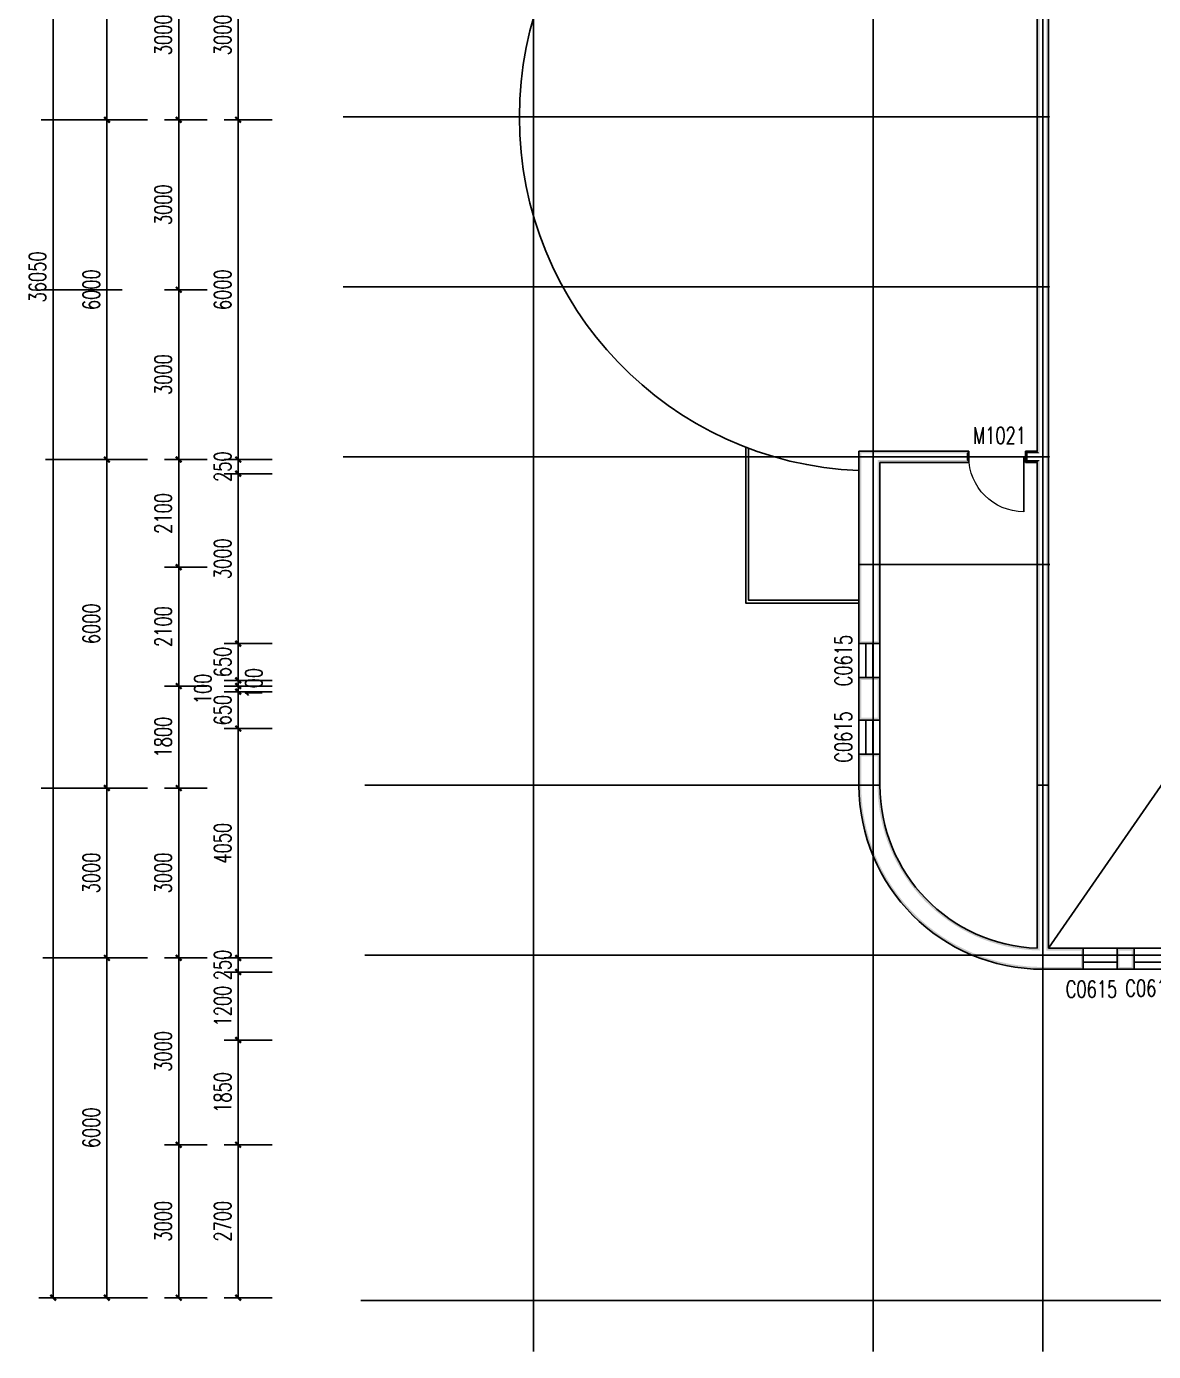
# Model space of a CAD drawing. Header units: millimetres. Extents: x -150677 to 588340, y -254013 to 149700.
# Drawn here: x 139295 to 159207, y 18953 to 42351 of the extents above; entities that cross this region are included whole.
import ezdxf

# ---------------------------------------------------------------- set-up
doc = ezdxf.new("R2010")
doc.units = ezdxf.units.MM
doc.header["$LTSCALE"] = 10
doc.header["$MEASUREMENT"] = 0
doc.linetypes.add('DOTE', pattern=[2.42, 2, -0.2, 0.02, -0.2])
for name, color, linetype in [('DOTE', 1, 'Continuous'), ('PUB_DIM', 3, 'Continuous'), ('PUB_WALL', 9, 'Continuous'), ('WALL', 9, 'Continuous'), ('WINDOW', 4, 'Continuous'), ('WINDOW_TEXT', 7, 'Continuous')]:
    doc.layers.add(name, color=color, linetype=linetype)
doc.styles.add('_TCH_DIM_T3', font='SIMPLEX', dxfattribs={"width": 0.705882, "bigfont": 'GBCBIG'})
doc.styles.add('_TCH_WINDOW', font='SIMPLEX', dxfattribs={"bigfont": 'GBCBIG'})
doc.dimstyles.new('_TCH_ARCH&&100', dxfattribs={"dimtxt": 297.5, "dimasz": 100, "dimexe": 250, "dimexo": 300, "dimgap": 126.25, "dimtad": 1, "dimdec": 0, "dimzin": 0, "dimdsep": 46, "dimtxsty": '_TCH_DIM_T3', "dimblk": 'ARCHTICK', "dimcen": 0.09, "dimclrt": 7, "dimazin": 2, "dimtfac": 1, "dimtdec": 0, "dimtix": 1, "dimtmove": 2, "dimatfit": 3, "dimfxl": 1, "dimtolj": 1, "dimtzin": 0, "dimarcsym": 0})

# ---------------------------------------------------------------- blocks, each defined once
blk = doc.blocks.new('_ArchTick')
at = {"color": 0, "linetype": 'ByBlock', "const_width": 0.4}
blk.add_lwpolyline([(-0.5, -0.5), (0.5, 0.5)], dxfattribs=at)
blk = doc.blocks.new('*D65')
at = {"layer": 'Defpoints', "color": 0, "transparency": 16777216}
for p in [(143035, 22603), (143934, 22603), (143934, 19903)]:
    blk.add_point(p, dxfattribs=at)
at = {"layer": 'PUB_DIM', "color": 0, "lineweight": -2, "transparency": 16777216}
for p, q in [((143634, 22603), (142785, 22603)), ((143035, 19903), (143035, 22603)), ((143634, 19903), (142785, 19903))]:
    blk.add_line(p, q, dxfattribs=at)
at = {"layer": 'PUB_DIM', "color": 0, "lineweight": -2, "transparency": 16777216, "xscale": 100, "yscale": 100, "zscale": 100}
for p, rotation in [((143035, 22603), 90), ((143035, 19903), 270)]:
    blk.add_blockref('_ArchTick', p, dxfattribs=dict(at, rotation=rotation))
at = {"layer": 'PUB_DIM', "color": 7, "transparency": 16777216, "insert": (142760, 21253), "char_height": 297.5, "attachment_point": 5, "rotation": 90, "style": '_TCH_DIM_T3'}
blk.add_mtext('\\A1;2700', dxfattribs=at)
blk = doc.blocks.new('*D66')
at = {"layer": 'Defpoints', "color": 0, "transparency": 16777216}
for p in [(143035, 24453), (143934, 24453), (143934, 22603)]:
    blk.add_point(p, dxfattribs=at)
at = {"layer": 'PUB_DIM', "color": 0, "lineweight": -2, "transparency": 16777216}
for p, q in [((143634, 24453), (142785, 24453)), ((143035, 22603), (143035, 24453)), ((143634, 22603), (142785, 22603))]:
    blk.add_line(p, q, dxfattribs=at)
at = {"layer": 'PUB_DIM', "color": 0, "lineweight": -2, "transparency": 16777216, "xscale": 100, "yscale": 100, "zscale": 100}
for p, rotation in [((143035, 24453), 90), ((143035, 22603), 270)]:
    blk.add_blockref('_ArchTick', p, dxfattribs=dict(at, rotation=rotation))
at = {"layer": 'PUB_DIM', "color": 7, "transparency": 16777216, "insert": (142760, 23528), "char_height": 297.5, "attachment_point": 5, "rotation": 90, "style": '_TCH_DIM_T3'}
blk.add_mtext('\\A1;1850', dxfattribs=at)
blk = doc.blocks.new('*D67')
at = {"layer": 'Defpoints', "color": 0, "transparency": 16777216}
for p in [(143035, 25653), (143934, 25653), (143934, 24453)]:
    blk.add_point(p, dxfattribs=at)
at = {"layer": 'PUB_DIM', "color": 0, "lineweight": -2, "transparency": 16777216}
for p, q in [((143634, 25653), (142785, 25653)), ((143035, 24453), (143035, 25653)), ((143634, 24453), (142785, 24453))]:
    blk.add_line(p, q, dxfattribs=at)
at = {"layer": 'PUB_DIM', "color": 0, "lineweight": -2, "transparency": 16777216, "xscale": 100, "yscale": 100, "zscale": 100}
for p, rotation in [((143035, 25653), 90), ((143035, 24453), 270)]:
    blk.add_blockref('_ArchTick', p, dxfattribs=dict(at, rotation=rotation))
at = {"layer": 'PUB_DIM', "color": 7, "transparency": 16777216, "insert": (142760, 25053), "char_height": 297.5, "attachment_point": 5, "rotation": 90, "style": '_TCH_DIM_T3'}
blk.add_mtext('\\A1;1200', dxfattribs=at)
blk = doc.blocks.new('*D68')
at = {"layer": 'Defpoints', "color": 0, "transparency": 16777216}
for p in [(143035, 25903), (143934, 25903), (143934, 25653)]:
    blk.add_point(p, dxfattribs=at)
at = {"layer": 'PUB_DIM', "color": 0, "lineweight": -2, "transparency": 16777216}
for p, q in [((143035, 25903), (143035, 26003)), ((143634, 25903), (142785, 25903)), ((143035, 25653), (143035, 25903)), ((143634, 25653), (142785, 25653)), ((143035, 25653), (143035, 25553))]:
    blk.add_line(p, q, dxfattribs=at)
at = {"layer": 'PUB_DIM', "color": 0, "lineweight": -2, "transparency": 16777216, "xscale": 100, "yscale": 100, "zscale": 100}
for p, rotation in [((143035, 25903), 270), ((143035, 25653), 90)]:
    blk.add_blockref('_ArchTick', p, dxfattribs=dict(at, rotation=rotation))
at = {"layer": 'PUB_DIM', "color": 7, "transparency": 16777216, "insert": (142760, 25778), "char_height": 297.5, "attachment_point": 5, "rotation": 90, "style": '_TCH_DIM_T3'}
blk.add_mtext('\\A1;250', dxfattribs=at)
blk = doc.blocks.new('*D69')
at = {"layer": 'Defpoints', "color": 0, "transparency": 16777216}
for p in [(143035, 29953), (143934, 29953), (143934, 25903)]:
    blk.add_point(p, dxfattribs=at)
at = {"layer": 'PUB_DIM', "color": 0, "lineweight": -2, "transparency": 16777216}
for p, q in [((143634, 29953), (142785, 29953)), ((143035, 25903), (143035, 29953)), ((143634, 25903), (142785, 25903))]:
    blk.add_line(p, q, dxfattribs=at)
at = {"layer": 'PUB_DIM', "color": 0, "lineweight": -2, "transparency": 16777216, "xscale": 100, "yscale": 100, "zscale": 100}
for p, rotation in [((143035, 29953), 90), ((143035, 25903), 270)]:
    blk.add_blockref('_ArchTick', p, dxfattribs=dict(at, rotation=rotation))
at = {"layer": 'PUB_DIM', "color": 7, "transparency": 16777216, "insert": (142760, 27928), "char_height": 297.5, "attachment_point": 5, "rotation": 90, "style": '_TCH_DIM_T3'}
blk.add_mtext('\\A1;4050', dxfattribs=at)
blk = doc.blocks.new('*D70')
at = {"layer": 'Defpoints', "color": 0, "transparency": 16777216}
for p in [(143035, 30603), (143934, 30603), (143934, 29953)]:
    blk.add_point(p, dxfattribs=at)
at = {"layer": 'PUB_DIM', "color": 0, "lineweight": -2, "transparency": 16777216}
for p, q in [((143035, 30603), (143035, 30703)), ((143634, 30603), (142785, 30603)), ((143035, 29953), (143035, 30603)), ((143634, 29953), (142785, 29953)), ((143035, 29953), (143035, 29853))]:
    blk.add_line(p, q, dxfattribs=at)
at = {"layer": 'PUB_DIM', "color": 0, "lineweight": -2, "transparency": 16777216, "xscale": 100, "yscale": 100, "zscale": 100}
for p, rotation in [((143035, 30603), 270), ((143035, 29953), 90)]:
    blk.add_blockref('_ArchTick', p, dxfattribs=dict(at, rotation=rotation))
at = {"layer": 'PUB_DIM', "color": 7, "transparency": 16777216, "insert": (142760, 30278), "char_height": 297.5, "attachment_point": 5, "rotation": 90, "style": '_TCH_DIM_T3'}
blk.add_mtext('\\A1;650', dxfattribs=at)
blk = doc.blocks.new('*D71')
at = {"layer": 'Defpoints', "color": 0, "transparency": 16777216}
for p in [(143035, 30703), (143934, 30703), (143934, 30603)]:
    blk.add_point(p, dxfattribs=at)
at = {"layer": 'PUB_DIM', "color": 0, "lineweight": -2, "transparency": 16777216}
for p, q in [((143634, 30703), (142785, 30703)), ((143035, 30703), (143035, 30803)), ((143035, 30603), (143035, 30703)), ((143634, 30603), (142785, 30603)), ((143035, 30603), (143035, 30503))]:
    blk.add_line(p, q, dxfattribs=at)
at = {"layer": 'PUB_DIM', "color": 0, "lineweight": -2, "transparency": 16777216, "xscale": 100, "yscale": 100, "zscale": 100}
for p, rotation in [((143035, 30703), 270), ((143035, 30603), 90)]:
    blk.add_blockref('_ArchTick', p, dxfattribs=dict(at, rotation=rotation))
at = {"layer": 'PUB_DIM', "color": 7, "transparency": 16777216, "insert": (142410, 30653), "char_height": 297.5, "attachment_point": 5, "rotation": 90, "style": '_TCH_DIM_T3'}
blk.add_mtext('\\A1;100', dxfattribs=at)
blk = doc.blocks.new('*D72')
at = {"layer": 'Defpoints', "color": 0, "transparency": 16777216}
for p in [(143035, 30803), (143934, 30803), (143934, 30703)]:
    blk.add_point(p, dxfattribs=at)
at = {"layer": 'PUB_DIM', "color": 0, "lineweight": -2, "transparency": 16777216}
for p, q in [((143035, 30803), (143035, 30903)), ((143634, 30803), (142785, 30803)), ((143634, 30703), (142785, 30703)), ((143035, 30703), (143035, 30803)), ((143035, 30703), (143035, 30603))]:
    blk.add_line(p, q, dxfattribs=at)
at = {"layer": 'PUB_DIM', "color": 0, "lineweight": -2, "transparency": 16777216, "xscale": 100, "yscale": 100, "zscale": 100}
for p, rotation in [((143035, 30803), 270), ((143035, 30703), 90)]:
    blk.add_blockref('_ArchTick', p, dxfattribs=dict(at, rotation=rotation))
at = {"layer": 'PUB_DIM', "color": 7, "transparency": 16777216, "insert": (143310, 30753), "char_height": 297.5, "attachment_point": 5, "rotation": 90, "style": '_TCH_DIM_T3'}
blk.add_mtext('\\A1;100', dxfattribs=at)
blk = doc.blocks.new('*D73')
at = {"layer": 'Defpoints', "color": 0, "transparency": 16777216}
for p in [(143035, 31453), (143934, 31453), (143934, 30803)]:
    blk.add_point(p, dxfattribs=at)
at = {"layer": 'PUB_DIM', "color": 0, "lineweight": -2, "transparency": 16777216}
for p, q in [((143634, 31453), (142785, 31453)), ((143035, 31453), (143035, 31553)), ((143035, 30803), (143035, 31453)), ((143634, 30803), (142785, 30803)), ((143035, 30803), (143035, 30703))]:
    blk.add_line(p, q, dxfattribs=at)
at = {"layer": 'PUB_DIM', "color": 0, "lineweight": -2, "transparency": 16777216, "xscale": 100, "yscale": 100, "zscale": 100}
for p, rotation in [((143035, 31453), 270), ((143035, 30803), 90)]:
    blk.add_blockref('_ArchTick', p, dxfattribs=dict(at, rotation=rotation))
at = {"layer": 'PUB_DIM', "color": 7, "transparency": 16777216, "insert": (142760, 31128), "char_height": 297.5, "attachment_point": 5, "rotation": 90, "style": '_TCH_DIM_T3'}
blk.add_mtext('\\A1;650', dxfattribs=at)
blk = doc.blocks.new('*D74')
at = {"layer": 'Defpoints', "color": 0, "transparency": 16777216}
for p in [(143035, 34453), (143934, 34453), (143934, 31453)]:
    blk.add_point(p, dxfattribs=at)
at = {"layer": 'PUB_DIM', "color": 0, "lineweight": -2, "transparency": 16777216}
for p, q in [((143634, 34453), (142785, 34453)), ((143035, 31453), (143035, 34453)), ((143634, 31453), (142785, 31453))]:
    blk.add_line(p, q, dxfattribs=at)
at = {"layer": 'PUB_DIM', "color": 0, "lineweight": -2, "transparency": 16777216, "xscale": 100, "yscale": 100, "zscale": 100}
for p, rotation in [((143035, 34453), 90), ((143035, 31453), 270)]:
    blk.add_blockref('_ArchTick', p, dxfattribs=dict(at, rotation=rotation))
at = {"layer": 'PUB_DIM', "color": 7, "transparency": 16777216, "insert": (142760, 32953), "char_height": 297.5, "attachment_point": 5, "rotation": 90, "style": '_TCH_DIM_T3'}
blk.add_mtext('\\A1;3000', dxfattribs=at)
blk = doc.blocks.new('*D75')
at = {"layer": 'Defpoints', "color": 0, "transparency": 16777216}
for p in [(143035, 34703), (143934, 34703), (143934, 34453)]:
    blk.add_point(p, dxfattribs=at)
at = {"layer": 'PUB_DIM', "color": 0, "lineweight": -2, "transparency": 16777216}
for p, q in [((143634, 34703), (142785, 34703)), ((143035, 34703), (143035, 34803)), ((143035, 34453), (143035, 34703)), ((143634, 34453), (142785, 34453)), ((143035, 34453), (143035, 34353))]:
    blk.add_line(p, q, dxfattribs=at)
at = {"layer": 'PUB_DIM', "color": 0, "lineweight": -2, "transparency": 16777216, "xscale": 100, "yscale": 100, "zscale": 100}
for p, rotation in [((143035, 34703), 270), ((143035, 34453), 90)]:
    blk.add_blockref('_ArchTick', p, dxfattribs=dict(at, rotation=rotation))
at = {"layer": 'PUB_DIM', "color": 7, "transparency": 16777216, "insert": (142760, 34578), "char_height": 297.5, "attachment_point": 5, "rotation": 90, "style": '_TCH_DIM_T3'}
blk.add_mtext('\\A1;250', dxfattribs=at)
blk = doc.blocks.new('*D76')
at = {"layer": 'Defpoints', "color": 0, "transparency": 16777216}
for p in [(143035, 40703), (143934, 40703), (143934, 34703)]:
    blk.add_point(p, dxfattribs=at)
at = {"layer": 'PUB_DIM', "color": 0, "lineweight": -2, "transparency": 16777216}
for p, q in [((143634, 40703), (142785, 40703)), ((143035, 34703), (143035, 40703)), ((143634, 34703), (142785, 34703))]:
    blk.add_line(p, q, dxfattribs=at)
at = {"layer": 'PUB_DIM', "color": 0, "lineweight": -2, "transparency": 16777216, "xscale": 100, "yscale": 100, "zscale": 100}
for p, rotation in [((143035, 40703), 90), ((143035, 34703), 270)]:
    blk.add_blockref('_ArchTick', p, dxfattribs=dict(at, rotation=rotation))
at = {"layer": 'PUB_DIM', "color": 7, "transparency": 16777216, "insert": (142760, 37703), "char_height": 297.5, "attachment_point": 5, "rotation": 90, "style": '_TCH_DIM_T3'}
blk.add_mtext('\\A1;6000', dxfattribs=at)
blk = doc.blocks.new('*D77')
at = {"layer": 'Defpoints', "color": 0, "transparency": 16777216}
for p in [(143035, 43703), (143934, 43703), (143934, 40703)]:
    blk.add_point(p, dxfattribs=at)
at = {"layer": 'PUB_DIM', "color": 0, "lineweight": -2, "transparency": 16777216}
for p, q in [((143634, 43703), (142785, 43703)), ((143035, 40703), (143035, 43703)), ((143634, 40703), (142785, 40703))]:
    blk.add_line(p, q, dxfattribs=at)
at = {"layer": 'PUB_DIM', "color": 0, "lineweight": -2, "transparency": 16777216, "xscale": 100, "yscale": 100, "zscale": 100}
for p, rotation in [((143035, 43703), 90), ((143035, 40703), 270)]:
    blk.add_blockref('_ArchTick', p, dxfattribs=dict(at, rotation=rotation))
at = {"layer": 'PUB_DIM', "color": 7, "transparency": 16777216, "insert": (142760, 42203), "char_height": 297.5, "attachment_point": 5, "rotation": 90, "style": '_TCH_DIM_T3'}
blk.add_mtext('\\A1;3000', dxfattribs=at)
blk = doc.blocks.new('*D83')
at = {"layer": 'Defpoints', "color": 0, "transparency": 16777216}
for p in [(141984, 22603), (142785, 22603), (142785, 19903)]:
    blk.add_point(p, dxfattribs=at)
at = {"layer": 'PUB_DIM', "color": 0, "lineweight": -2, "transparency": 16777216}
for p, q in [((142485, 22603), (141734, 22603)), ((141984, 19903), (141984, 22603)), ((142485, 19903), (141734, 19903))]:
    blk.add_line(p, q, dxfattribs=at)
at = {"layer": 'PUB_DIM', "color": 0, "lineweight": -2, "transparency": 16777216, "xscale": 100, "yscale": 100, "zscale": 100}
for p, rotation in [((141984, 22603), 90), ((141984, 19903), 270)]:
    blk.add_blockref('_ArchTick', p, dxfattribs=dict(at, rotation=rotation))
at = {"layer": 'PUB_DIM', "color": 7, "transparency": 16777216, "insert": (141709, 21253), "char_height": 297.5, "attachment_point": 5, "rotation": 90, "style": '_TCH_DIM_T3'}
blk.add_mtext('\\A1;3000', dxfattribs=at)
blk = doc.blocks.new('*D84')
at = {"layer": 'Defpoints', "color": 0, "transparency": 16777216}
for p in [(141984, 25903), (142785, 25903), (142785, 22603)]:
    blk.add_point(p, dxfattribs=at)
at = {"layer": 'PUB_DIM', "color": 0, "lineweight": -2, "transparency": 16777216}
for p, q in [((142485, 25903), (141734, 25903)), ((141984, 22603), (141984, 25903)), ((142485, 22603), (141734, 22603))]:
    blk.add_line(p, q, dxfattribs=at)
at = {"layer": 'PUB_DIM', "color": 0, "lineweight": -2, "transparency": 16777216, "xscale": 100, "yscale": 100, "zscale": 100}
for p, rotation in [((141984, 25903), 90), ((141984, 22603), 270)]:
    blk.add_blockref('_ArchTick', p, dxfattribs=dict(at, rotation=rotation))
at = {"layer": 'PUB_DIM', "color": 7, "transparency": 16777216, "insert": (141709, 24253), "char_height": 297.5, "attachment_point": 5, "rotation": 90, "style": '_TCH_DIM_T3'}
blk.add_mtext('\\A1;3000', dxfattribs=at)
blk = doc.blocks.new('*D85')
at = {"layer": 'Defpoints', "color": 0, "transparency": 16777216}
for p in [(141984, 28903), (142785, 28903), (142785, 25903)]:
    blk.add_point(p, dxfattribs=at)
at = {"layer": 'PUB_DIM', "color": 0, "lineweight": -2, "transparency": 16777216}
for p, q in [((142485, 28903), (141734, 28903)), ((141984, 25903), (141984, 28903)), ((142485, 25903), (141734, 25903))]:
    blk.add_line(p, q, dxfattribs=at)
at = {"layer": 'PUB_DIM', "color": 0, "lineweight": -2, "transparency": 16777216, "xscale": 100, "yscale": 100, "zscale": 100}
for p, rotation in [((141984, 28903), 90), ((141984, 25903), 270)]:
    blk.add_blockref('_ArchTick', p, dxfattribs=dict(at, rotation=rotation))
at = {"layer": 'PUB_DIM', "color": 7, "transparency": 16777216, "insert": (141709, 27403), "char_height": 297.5, "attachment_point": 5, "rotation": 90, "style": '_TCH_DIM_T3'}
blk.add_mtext('\\A1;3000', dxfattribs=at)
blk = doc.blocks.new('*D86')
at = {"layer": 'Defpoints', "color": 0, "transparency": 16777216}
for p in [(141984, 30703), (142785, 30703), (142785, 28903)]:
    blk.add_point(p, dxfattribs=at)
at = {"layer": 'PUB_DIM', "color": 0, "lineweight": -2, "transparency": 16777216}
for p, q in [((142485, 30703), (141734, 30703)), ((141984, 28903), (141984, 30703)), ((142485, 28903), (141734, 28903))]:
    blk.add_line(p, q, dxfattribs=at)
at = {"layer": 'PUB_DIM', "color": 0, "lineweight": -2, "transparency": 16777216, "xscale": 100, "yscale": 100, "zscale": 100}
for p, rotation in [((141984, 30703), 90), ((141984, 28903), 270)]:
    blk.add_blockref('_ArchTick', p, dxfattribs=dict(at, rotation=rotation))
at = {"layer": 'PUB_DIM', "color": 7, "transparency": 16777216, "insert": (141709, 29803), "char_height": 297.5, "attachment_point": 5, "rotation": 90, "style": '_TCH_DIM_T3'}
blk.add_mtext('\\A1;1800', dxfattribs=at)
blk = doc.blocks.new('*D87')
at = {"layer": 'Defpoints', "color": 0, "transparency": 16777216}
for p in [(141984, 32803), (142785, 32803), (142785, 30703)]:
    blk.add_point(p, dxfattribs=at)
at = {"layer": 'PUB_DIM', "color": 0, "lineweight": -2, "transparency": 16777216}
for p, q in [((142485, 32803), (141734, 32803)), ((141984, 30703), (141984, 32803)), ((142485, 30703), (141734, 30703))]:
    blk.add_line(p, q, dxfattribs=at)
at = {"layer": 'PUB_DIM', "color": 0, "lineweight": -2, "transparency": 16777216, "xscale": 100, "yscale": 100, "zscale": 100}
for p, rotation in [((141984, 32803), 90), ((141984, 30703), 270)]:
    blk.add_blockref('_ArchTick', p, dxfattribs=dict(at, rotation=rotation))
at = {"layer": 'PUB_DIM', "color": 7, "transparency": 16777216, "insert": (141709, 31753), "char_height": 297.5, "attachment_point": 5, "rotation": 90, "style": '_TCH_DIM_T3'}
blk.add_mtext('\\A1;2100', dxfattribs=at)
blk = doc.blocks.new('*D88')
at = {"layer": 'Defpoints', "color": 0, "transparency": 16777216}
for p in [(141984, 34703), (142785, 34703), (142785, 32803)]:
    blk.add_point(p, dxfattribs=at)
at = {"layer": 'PUB_DIM', "color": 0, "lineweight": -2, "transparency": 16777216}
for p, q in [((142485, 34703), (141734, 34703)), ((141984, 32803), (141984, 34703)), ((142485, 32803), (141734, 32803))]:
    blk.add_line(p, q, dxfattribs=at)
at = {"layer": 'PUB_DIM', "color": 0, "lineweight": -2, "transparency": 16777216, "xscale": 100, "yscale": 100, "zscale": 100}
for p, rotation in [((141984, 34703), 90), ((141984, 32803), 270)]:
    blk.add_blockref('_ArchTick', p, dxfattribs=dict(at, rotation=rotation))
at = {"layer": 'PUB_DIM', "color": 7, "transparency": 16777216, "insert": (141709, 33753), "char_height": 297.5, "attachment_point": 5, "rotation": 90, "style": '_TCH_DIM_T3'}
blk.add_mtext('\\A1;2100', dxfattribs=at)
blk = doc.blocks.new('*D89')
at = {"layer": 'Defpoints', "color": 0, "transparency": 16777216}
for p in [(141984, 37703), (142785, 37703), (142785, 34703)]:
    blk.add_point(p, dxfattribs=at)
at = {"layer": 'PUB_DIM', "color": 0, "lineweight": -2, "transparency": 16777216}
for p, q in [((142485, 37703), (141734, 37703)), ((141984, 34703), (141984, 37703)), ((142485, 34703), (141734, 34703))]:
    blk.add_line(p, q, dxfattribs=at)
at = {"layer": 'PUB_DIM', "color": 0, "lineweight": -2, "transparency": 16777216, "xscale": 100, "yscale": 100, "zscale": 100}
for p, rotation in [((141984, 37703), 90), ((141984, 34703), 270)]:
    blk.add_blockref('_ArchTick', p, dxfattribs=dict(at, rotation=rotation))
at = {"layer": 'PUB_DIM', "color": 7, "transparency": 16777216, "insert": (141709, 36203), "char_height": 297.5, "attachment_point": 5, "rotation": 90, "style": '_TCH_DIM_T3'}
blk.add_mtext('\\A1;3000', dxfattribs=at)
blk = doc.blocks.new('*D90')
at = {"layer": 'Defpoints', "color": 0, "transparency": 16777216}
for p in [(141984, 40703), (142785, 40703), (142785, 37703)]:
    blk.add_point(p, dxfattribs=at)
at = {"layer": 'PUB_DIM', "color": 0, "lineweight": -2, "transparency": 16777216}
for p, q in [((142485, 40703), (141734, 40703)), ((141984, 37703), (141984, 40703)), ((142485, 37703), (141734, 37703))]:
    blk.add_line(p, q, dxfattribs=at)
at = {"layer": 'PUB_DIM', "color": 0, "lineweight": -2, "transparency": 16777216, "xscale": 100, "yscale": 100, "zscale": 100}
for p, rotation in [((141984, 40703), 90), ((141984, 37703), 270)]:
    blk.add_blockref('_ArchTick', p, dxfattribs=dict(at, rotation=rotation))
at = {"layer": 'PUB_DIM', "color": 7, "transparency": 16777216, "insert": (141709, 39203), "char_height": 297.5, "attachment_point": 5, "rotation": 90, "style": '_TCH_DIM_T3'}
blk.add_mtext('\\A1;3000', dxfattribs=at)
blk = doc.blocks.new('*D91')
at = {"layer": 'Defpoints', "color": 0, "transparency": 16777216}
for p in [(141984, 43703), (142785, 43703), (142785, 40703)]:
    blk.add_point(p, dxfattribs=at)
at = {"layer": 'PUB_DIM', "color": 0, "lineweight": -2, "transparency": 16777216}
for p, q in [((142485, 43703), (141734, 43703)), ((141984, 40703), (141984, 43703)), ((142485, 40703), (141734, 40703))]:
    blk.add_line(p, q, dxfattribs=at)
at = {"layer": 'PUB_DIM', "color": 0, "lineweight": -2, "transparency": 16777216, "xscale": 100, "yscale": 100, "zscale": 100}
for p, rotation in [((141984, 43703), 90), ((141984, 40703), 270)]:
    blk.add_blockref('_ArchTick', p, dxfattribs=dict(at, rotation=rotation))
at = {"layer": 'PUB_DIM', "color": 7, "transparency": 16777216, "insert": (141709, 42203), "char_height": 297.5, "attachment_point": 5, "rotation": 90, "style": '_TCH_DIM_T3'}
blk.add_mtext('\\A1;3000', dxfattribs=at)
blk = doc.blocks.new('*D97')
at = {"layer": 'Defpoints', "color": 0, "transparency": 16777216}
for p in [(140715, 25903), (141734, 25903), (141734, 19903)]:
    blk.add_point(p, dxfattribs=at)
at = {"layer": 'PUB_DIM', "color": 0, "lineweight": -2, "transparency": 16777216}
for p, q in [((141434, 25903), (140465, 25903)), ((140715, 19903), (140715, 25903)), ((141434, 19903), (140465, 19903))]:
    blk.add_line(p, q, dxfattribs=at)
at = {"layer": 'PUB_DIM', "color": 0, "lineweight": -2, "transparency": 16777216, "xscale": 100, "yscale": 100, "zscale": 100}
for p, rotation in [((140715, 25903), 90), ((140715, 19903), 270)]:
    blk.add_blockref('_ArchTick', p, dxfattribs=dict(at, rotation=rotation))
at = {"layer": 'PUB_DIM', "color": 7, "transparency": 16777216, "insert": (140440, 22903), "char_height": 297.5, "attachment_point": 5, "rotation": 90, "style": '_TCH_DIM_T3'}
blk.add_mtext('\\A1;6000', dxfattribs=at)
blk = doc.blocks.new('*D98')
at = {"layer": 'Defpoints', "color": 0, "transparency": 16777216}
for p in [(140715, 28903), (141734, 28903), (141734, 25903)]:
    blk.add_point(p, dxfattribs=at)
at = {"layer": 'PUB_DIM', "color": 0, "lineweight": -2, "transparency": 16777216}
for p, q in [((141434, 28903), (140465, 28903)), ((140715, 25903), (140715, 28903)), ((141434, 25903), (140465, 25903))]:
    blk.add_line(p, q, dxfattribs=at)
at = {"layer": 'PUB_DIM', "color": 0, "lineweight": -2, "transparency": 16777216, "xscale": 100, "yscale": 100, "zscale": 100}
for p, rotation in [((140715, 28903), 90), ((140715, 25903), 270)]:
    blk.add_blockref('_ArchTick', p, dxfattribs=dict(at, rotation=rotation))
at = {"layer": 'PUB_DIM', "color": 7, "transparency": 16777216, "insert": (140440, 27403), "char_height": 297.5, "attachment_point": 5, "rotation": 90, "style": '_TCH_DIM_T3'}
blk.add_mtext('\\A1;3000', dxfattribs=at)
blk = doc.blocks.new('*D99')
at = {"layer": 'Defpoints', "color": 0, "transparency": 16777216}
for p in [(140715, 34703), (141734, 34703), (141734, 28903)]:
    blk.add_point(p, dxfattribs=at)
at = {"layer": 'PUB_DIM', "color": 0, "lineweight": -2, "transparency": 16777216}
for p, q in [((141434, 34703), (140465, 34703)), ((140715, 28903), (140715, 34703)), ((141434, 28903), (140465, 28903))]:
    blk.add_line(p, q, dxfattribs=at)
at = {"layer": 'PUB_DIM', "color": 0, "lineweight": -2, "transparency": 16777216, "xscale": 100, "yscale": 100, "zscale": 100}
for p, rotation in [((140715, 34703), 90), ((140715, 28903), 270)]:
    blk.add_blockref('_ArchTick', p, dxfattribs=dict(at, rotation=rotation))
at = {"layer": 'PUB_DIM', "color": 7, "transparency": 16777216, "insert": (140440, 31803), "char_height": 297.5, "attachment_point": 5, "rotation": 90, "style": '_TCH_DIM_T3'}
blk.add_mtext('\\A1;6000', dxfattribs=at)
blk = doc.blocks.new('*D100')
at = {"layer": 'Defpoints', "color": 0, "transparency": 16777216}
for p in [(140715, 40703), (141734, 40703), (141734, 34703)]:
    blk.add_point(p, dxfattribs=at)
at = {"layer": 'PUB_DIM', "color": 0, "lineweight": -2, "transparency": 16777216}
for p, q in [((141434, 40703), (140465, 40703)), ((140715, 34703), (140715, 40703)), ((141434, 34703), (140465, 34703))]:
    blk.add_line(p, q, dxfattribs=at)
at = {"layer": 'PUB_DIM', "color": 0, "lineweight": -2, "transparency": 16777216, "xscale": 100, "yscale": 100, "zscale": 100}
for p, rotation in [((140715, 40703), 90), ((140715, 34703), 270)]:
    blk.add_blockref('_ArchTick', p, dxfattribs=dict(at, rotation=rotation))
at = {"layer": 'PUB_DIM', "color": 7, "transparency": 16777216, "insert": (140440, 37703), "char_height": 297.5, "attachment_point": 5, "rotation": 90, "style": '_TCH_DIM_T3'}
blk.add_mtext('\\A1;6000', dxfattribs=at)
blk = doc.blocks.new('*D101')
at = {"layer": 'Defpoints', "color": 0, "transparency": 16777216}
for p in [(140715, 46703), (141734, 46703), (141734, 40703)]:
    blk.add_point(p, dxfattribs=at)
at = {"layer": 'PUB_DIM', "color": 0, "lineweight": -2, "transparency": 16777216}
for p, q in [((141434, 46703), (140465, 46703)), ((140715, 40703), (140715, 46703)), ((141434, 40703), (140465, 40703))]:
    blk.add_line(p, q, dxfattribs=at)
at = {"layer": 'PUB_DIM', "color": 0, "lineweight": -2, "transparency": 16777216, "xscale": 100, "yscale": 100, "zscale": 100}
for p, rotation in [((140715, 46703), 90), ((140715, 40703), 270)]:
    blk.add_blockref('_ArchTick', p, dxfattribs=dict(at, rotation=rotation))
at = {"layer": 'PUB_DIM', "color": 7, "transparency": 16777216, "insert": (140440, 43703), "char_height": 297.5, "attachment_point": 5, "rotation": 90, "style": '_TCH_DIM_T3'}
blk.add_mtext('\\A1;6000', dxfattribs=at)
blk = doc.blocks.new('$WINLIB2D$00000001')
at = {"color": 0}
for points in [[(-0.5, 0.5), (-0.5, -0.5)], [(-0.5, 0.5), (0.5, 0.5)], [(0.5, -0.5), (0.5, 0.5)], [(0.5, 0.167), (-0.5, 0.167)], [(0.5, -0.167), (-0.5, -0.167)], [(-0.5, -0.5), (0.5, -0.5)]]:
    blk.add_lwpolyline(points, dxfattribs=at)
blk = doc.blocks.new('*D127')
at = {"layer": 'Defpoints', "color": 0, "transparency": 16777216}
for p in [(139765, 55953), (140711, 55953), (140711, 19903)]:
    blk.add_point(p, dxfattribs=at)
at = {"layer": 'PUB_DIM', "color": 0, "lineweight": -2, "transparency": 16777216}
for p, q in [((140411, 55953), (139515, 55953)), ((139765, 19903), (139765, 55953)), ((140411, 19903), (139515, 19903))]:
    blk.add_line(p, q, dxfattribs=at)
at = {"layer": 'PUB_DIM', "color": 0, "lineweight": -2, "transparency": 16777216, "xscale": 100, "yscale": 100, "zscale": 100}
for p, rotation in [((139765, 55953), 90), ((139765, 19903), 270)]:
    blk.add_blockref('_ArchTick', p, dxfattribs=dict(at, rotation=rotation))
at = {"layer": 'PUB_DIM', "color": 7, "transparency": 16777216, "insert": (139490, 37928), "char_height": 297.5, "attachment_point": 5, "rotation": 90, "style": '_TCH_DIM_T3'}
blk.add_mtext('\\A1;36050', dxfattribs=at)
blk = doc.blocks.new('$DorLib2D$00000003')
blk.add_line((0.47, 0), (0.47, 0.97))
at = {"lineweight": 13}
blk.add_arc((0.47, 0), 0.97, 90, 180, dxfattribs=at)

msp = doc.modelspace()

# ---------------------------------------------------------------- hatches: boundary and pattern name
at = {"layer": 'PUB_WALL'}
for points in [[(157153.1, 34853), (157153.1, 46653), (157193.1, 46693), (157193.1, 34813)], [(157353.1, 34753), (157353.1, 46753), (157313.1, 46753), (157313.1, 34753)], [(154003.1, 34853), (154003.1, 31453), (154043.1, 31493), (154043.1, 34813)], [(155943.1, 34853), (154003.1, 34853), (154043.1, 34813), (155903.1, 34813)], [(154373.1, 31453), (154373.1, 34653), (154333.1, 34693), (154333.1, 31493)], [(154373.1, 34653), (155943.1, 34653), (155903.1, 34693), (154333.1, 34693)], [(155943.1, 34653), (155943.1, 34853), (155903.1, 34813), (155903.1, 34693)], [(157153.1, 34853), (156943.1, 34853), (156983.1, 34813), (157193.1, 34813)], [(156943.1, 34853), (156943.1, 34653), (156983.1, 34693), (156983.1, 34813)], [(156943.1, 34653), (157153.1, 34653), (157193.1, 34693), (156983.1, 34693)], [(157153.1, 26074.7), (157153.1, 34653), (157193.1, 34693), (157193.1, 26033.6)], [(157353.1, 26073), (157353.1, 34753), (157313.1, 34753), (157313.1, 26033)], [(154003.1, 31453), (154373.1, 31453), (154333.1, 31493), (154043.1, 31493)], [(154373.1, 30853), (154003.1, 30853), (154043.1, 30813), (154333.1, 30813)], [(154003.1, 30853), (154003.1, 30103), (154043.1, 30143), (154043.1, 30813)], [(154373.1, 30103), (154373.1, 30853), (154333.1, 30813), (154333.1, 30143)], [(154003.1, 30103), (154373.1, 30103), (154333.1, 30143), (154043.1, 30143)], [(154373.1, 29503), (154003.1, 29503), (154043.1, 29463), (154333.1, 29463)], [(154003.1, 29503), (154003.1, 28953), (154043.1, 28953), (154043.1, 29463)], [(154373.1, 28953), (154373.1, 29503), (154333.1, 29463), (154333.1, 28953)], [(154003.1, 28953, 0.4142136), (157253.1, 25703), (157253.1, 25743, -0.4142136), (154043.1, 28953)], [(154373.1, 28953, 0.4040778), (157153.1, 26074.7), (157193.1, 26033.6, -0.4082075), (154333.1, 28953)], [(157963.1, 26073), (157353.1, 26073), (157313.1, 26033), (157923.1, 26033)], [(157963.1, 25703), (157963.1, 26073), (157923.1, 26033), (157923.1, 25743)], [(158863.1, 26073), (158563.1, 26073), (158603.1, 26033), (158823.1, 26033)], [(158563.1, 26073), (158563.1, 25703), (158603.1, 25743), (158603.1, 26033)], [(158863.1, 25703), (158863.1, 26073), (158823.1, 26033), (158823.1, 25743)], [(157253.1, 25703), (157963.1, 25703), (157923.1, 25743), (157253.1, 25743)], [(158563.1, 25703), (158863.1, 25703), (158823.1, 25743), (158603.1, 25743)]]:
    msp.add_hatch(color=256, dxfattribs=at).paths.add_polyline_path(points)

# ---------------------------------------------------------------- linework, layer by layer
for points in [[(202093.1, 55833), (173574.8, 49490.5), (157353.1, 26073)], [(154003.1, 32170), (152003.1, 32170), (152003.1, 34922)], [(154003.1, 32220), (152053.1, 32220), (152053.1, 34903)]]:
    msp.add_lwpolyline(points)
msp.add_arc((154253.1, 40753), 6250, 92.29244, 267.70756)
at = {"layer": 'DOTE', "linetype": 'DOTE'}
for p, q in [((148253.1, 18953), (148253.1, 57153)), ((154253.1, 18953), (154253.1, 57153)), ((157253.1, 25703), (157253.1, 57153)), ((157253.1, 18953), (157253.1, 57153)), ((144887.3, 40753), (157373.1, 40753)), ((144887.3, 37753), (157373.1, 37753)), ((144887.3, 34753), (157373.1, 34753)), ((154003.1, 32853), (157373.1, 32853)), ((145270, 28953), (154373.1, 28953)), ((157153.1, 28953), (157353.1, 28953)), ((145270, 25953), (210453.1, 25953)), ((145199.3, 19853), (199478.5, 19853))]:
    msp.add_line(p, q, dxfattribs=at)
at = {"layer": 'PUB_DIM'}
for p, q in [((140984.3, 40703), (139554.3, 40703)), ((140984.3, 37703), (139554.3, 37703)), ((140984.3, 34703), (139632.4, 34703)), ((140984.3, 28903), (139554.3, 28903)), ((140984.3, 25903), (139584.3, 25903)), ((140984.3, 19903), (139584.3, 19903))]:
    msp.add_line(p, q, dxfattribs=at)
at = {"layer": 'WALL'}
for p, q in [((157153.1, 34853), (157153.1, 46653)), ((157353.1, 34753), (157353.1, 46753)), ((154003.1, 34853), (154003.1, 31453)), ((155943.1, 34853), (154003.1, 34853)), ((154373.1, 31453), (154373.1, 34653)), ((154373.1, 34653), (155943.1, 34653)), ((155943.1, 34653), (155943.1, 34853)), ((157153.1, 34853), (156943.1, 34853)), ((156943.1, 34853), (156943.1, 34653)), ((156943.1, 34653), (157153.1, 34653)), ((157153.1, 26074.7), (157153.1, 34653)), ((157353.1, 26073), (157353.1, 34753)), ((154003.1, 31453), (154373.1, 31453)), ((154373.1, 30853), (154003.1, 30853)), ((154003.1, 30853), (154003.1, 30103)), ((154373.1, 30103), (154373.1, 30853)), ((154003.1, 30103), (154373.1, 30103)), ((154373.1, 29503), (154003.1, 29503)), ((154003.1, 29503), (154003.1, 28953)), ((154373.1, 28953), (154373.1, 29503)), ((157963.1, 26073), (157353.1, 26073)), ((157963.1, 25703), (157963.1, 26073)), ((158863.1, 26073), (158563.1, 26073)), ((158563.1, 26073), (158563.1, 25703)), ((158863.1, 25703), (158863.1, 26073)), ((157253.1, 25703), (157963.1, 25703)), ((158563.1, 25703), (158863.1, 25703))]:
    msp.add_line(p, q, dxfattribs=at)
for radius, end in [(3250, 270), (2880, 268.01016)]:
    msp.add_arc((157253.1, 28953), radius, 180, end, dxfattribs=at)

# ---------------------------------------------------------------- block references
at = {"layer": 'WINDOW'}
ref = msp.add_blockref('$DorLib2D$00000003', (156443.1, 34753), dxfattribs=dict(at, xscale=-1000, yscale=1000, zscale=-1000, rotation=180))
ref.add_attrib('A', 'M1021', (156018.1, 34979.2), dxfattribs={"layer": 'WINDOW_TEXT', "height": 297.5, "style": '_TCH_WINDOW', "width": 0.705882})
ref = msp.add_blockref('$WINLIB2D$00000001', (154188.1, 31153), dxfattribs=dict(at, xscale=-600, yscale=-370, zscale=-600, rotation=90))
ref.add_attrib('A', 'C0615', (153876.9, 30698), dxfattribs={"layer": 'WINDOW_TEXT', "height": 297.5, "rotation": 90, "style": '_TCH_WINDOW', "width": 0.705882})
ref = msp.add_blockref('$WINLIB2D$00000001', (154188.1, 29803), dxfattribs=dict(at, xscale=-600, yscale=-370, zscale=-600, rotation=90))
ref.add_attrib('A', 'C0615', (153876.9, 29348), dxfattribs={"layer": 'WINDOW_TEXT', "height": 297.5, "rotation": 90, "style": '_TCH_WINDOW', "width": 0.705882})
ref = msp.add_blockref('$WINLIB2D$00000001', (158263.1, 25888), dxfattribs=dict(at, xscale=600, yscale=-370, zscale=600))
ref.add_attrib('A', 'C0615', (157656.3, 25203), dxfattribs={"layer": 'WINDOW_TEXT', "height": 297.5, "style": '_TCH_WINDOW', "width": 0.705882})
ref = msp.add_blockref('$WINLIB2D$00000001', (159163.1, 25888), dxfattribs=dict(at, xscale=600, yscale=-370, zscale=600))
ref.add_attrib('A', 'C0615', (158708.1, 25220.2), dxfattribs={"layer": 'WINDOW_TEXT', "height": 297.5, "style": '_TCH_WINDOW', "width": 0.705882})

# ---------------------------------------------------------------- dimensions: what is measured, and where the dimension line sits
at = {"layer": 'PUB_DIM'}
for p1, p2, distance, picture, middle in [((140711.2, 19903), (140711.2, 55953), 946.3, '*D127', (139489.8, 37928)), ((141734.4, 40703), (141734.4, 46703), 1019.6, '*D101', (140439.8, 43703)), ((142785.4, 40703), (142785.4, 43703), 800.9, '*D91', (141709.4, 42203)), ((143933.6, 40703), (143933.6, 43703), 898.3, '*D77', (142760.4, 42203)), ((141734.4, 34703), (141734.4, 40703), 1019.6, '*D100', (140439.8, 37703)), ((142785.4, 37703), (142785.4, 40703), 800.9, '*D90', (141709.4, 39203)), ((143933.6, 34703), (143933.6, 40703), 898.3, '*D76', (142760.4, 37703)), ((142785.4, 34703), (142785.4, 37703), 800.9, '*D89', (141709.4, 36203)), ((143933.6, 34453), (143933.6, 34703), 898.3, '*D75', (142760.4, 34578)), ((143933.6, 31453), (143933.6, 34453), 898.3, '*D74', (142760.4, 32953)), ((142785.4, 30703), (142785.4, 32803), 800.9, '*D87', (141709.4, 31753)), ((143933.6, 30803), (143933.6, 31453), 898.3, '*D73', (142760.4, 31128)), ((142785.4, 28903), (142785.4, 30703), 800.9, '*D86', (141709.4, 29803)), ((143933.6, 29953), (143933.6, 30603), 898.3, '*D70', (142760.4, 30278)), ((143933.6, 25903), (143933.6, 29953), 898.3, '*D69', (142760.4, 27928)), ((141734.4, 25903), (141734.4, 28903), 1019.6, '*D98', (140439.8, 27403)), ((142785.4, 25903), (142785.4, 28903), 800.9, '*D85', (141709.4, 27403)), ((143933.6, 25653), (143933.6, 25903), 898.3, '*D68', (142760.4, 25778)), ((141734.4, 19903), (141734.4, 25903), 1019.6, '*D97', (140439.8, 22903)), ((143933.6, 24453), (143933.6, 25653), 898.3, '*D67', (142760.4, 25053)), ((143933.6, 22603), (143933.6, 24453), 898.3, '*D66', (142760.4, 23528)), ((143933.6, 19903), (143933.6, 22603), 898.3, '*D65', (142760.4, 21253))]:
    dim = msp.add_aligned_dim(p1=p1, p2=p2, distance=distance, dimstyle='_TCH_ARCH&&100', dxfattribs=at)
    dim.commit()
    dim.dimension.update_dxf_attribs({"geometry": picture, "text_midpoint": middle})
for p1, p2, distance, text, picture, middle in [((141734.4, 28903), (141734.4, 34703), 1019.6, '6000', '*D99', (140439.8, 31803)), ((142785.4, 32803), (142785.4, 34703), 800.9, '2100', '*D88', (141709.4, 33753)), ((142785.4, 22603), (142785.4, 25903), 800.9, '3000', '*D84', (141709.4, 24253)), ((142785.4, 19903), (142785.4, 22603), 800.9, '3000', '*D83', (141709.4, 21253))]:
    dim = msp.add_aligned_dim(p1=p1, p2=p2, distance=distance, text=text, dimstyle='_TCH_ARCH&&100', dxfattribs=at)
    dim.commit()
    dim.dimension.update_dxf_attribs({"geometry": picture, "text_midpoint": middle})
for base, p1, p2, picture, middle in [((143035.4, 30703), (143933.6, 30603), (143933.6, 30703), '*D71', (142410.4, 30653)), ((143035.4, 30803), (143933.6, 30703), (143933.6, 30803), '*D72', (143310.4, 30753))]:
    dim = msp.add_linear_dim(base=base, p1=p1, p2=p2, angle=90, dimstyle='_TCH_ARCH&&100', dxfattribs=at)
    dim.commit()
    dim.dimension.update_dxf_attribs({"geometry": picture, "text_midpoint": middle, "dimtype": 129})

doc.saveas('drawing.dxf')
